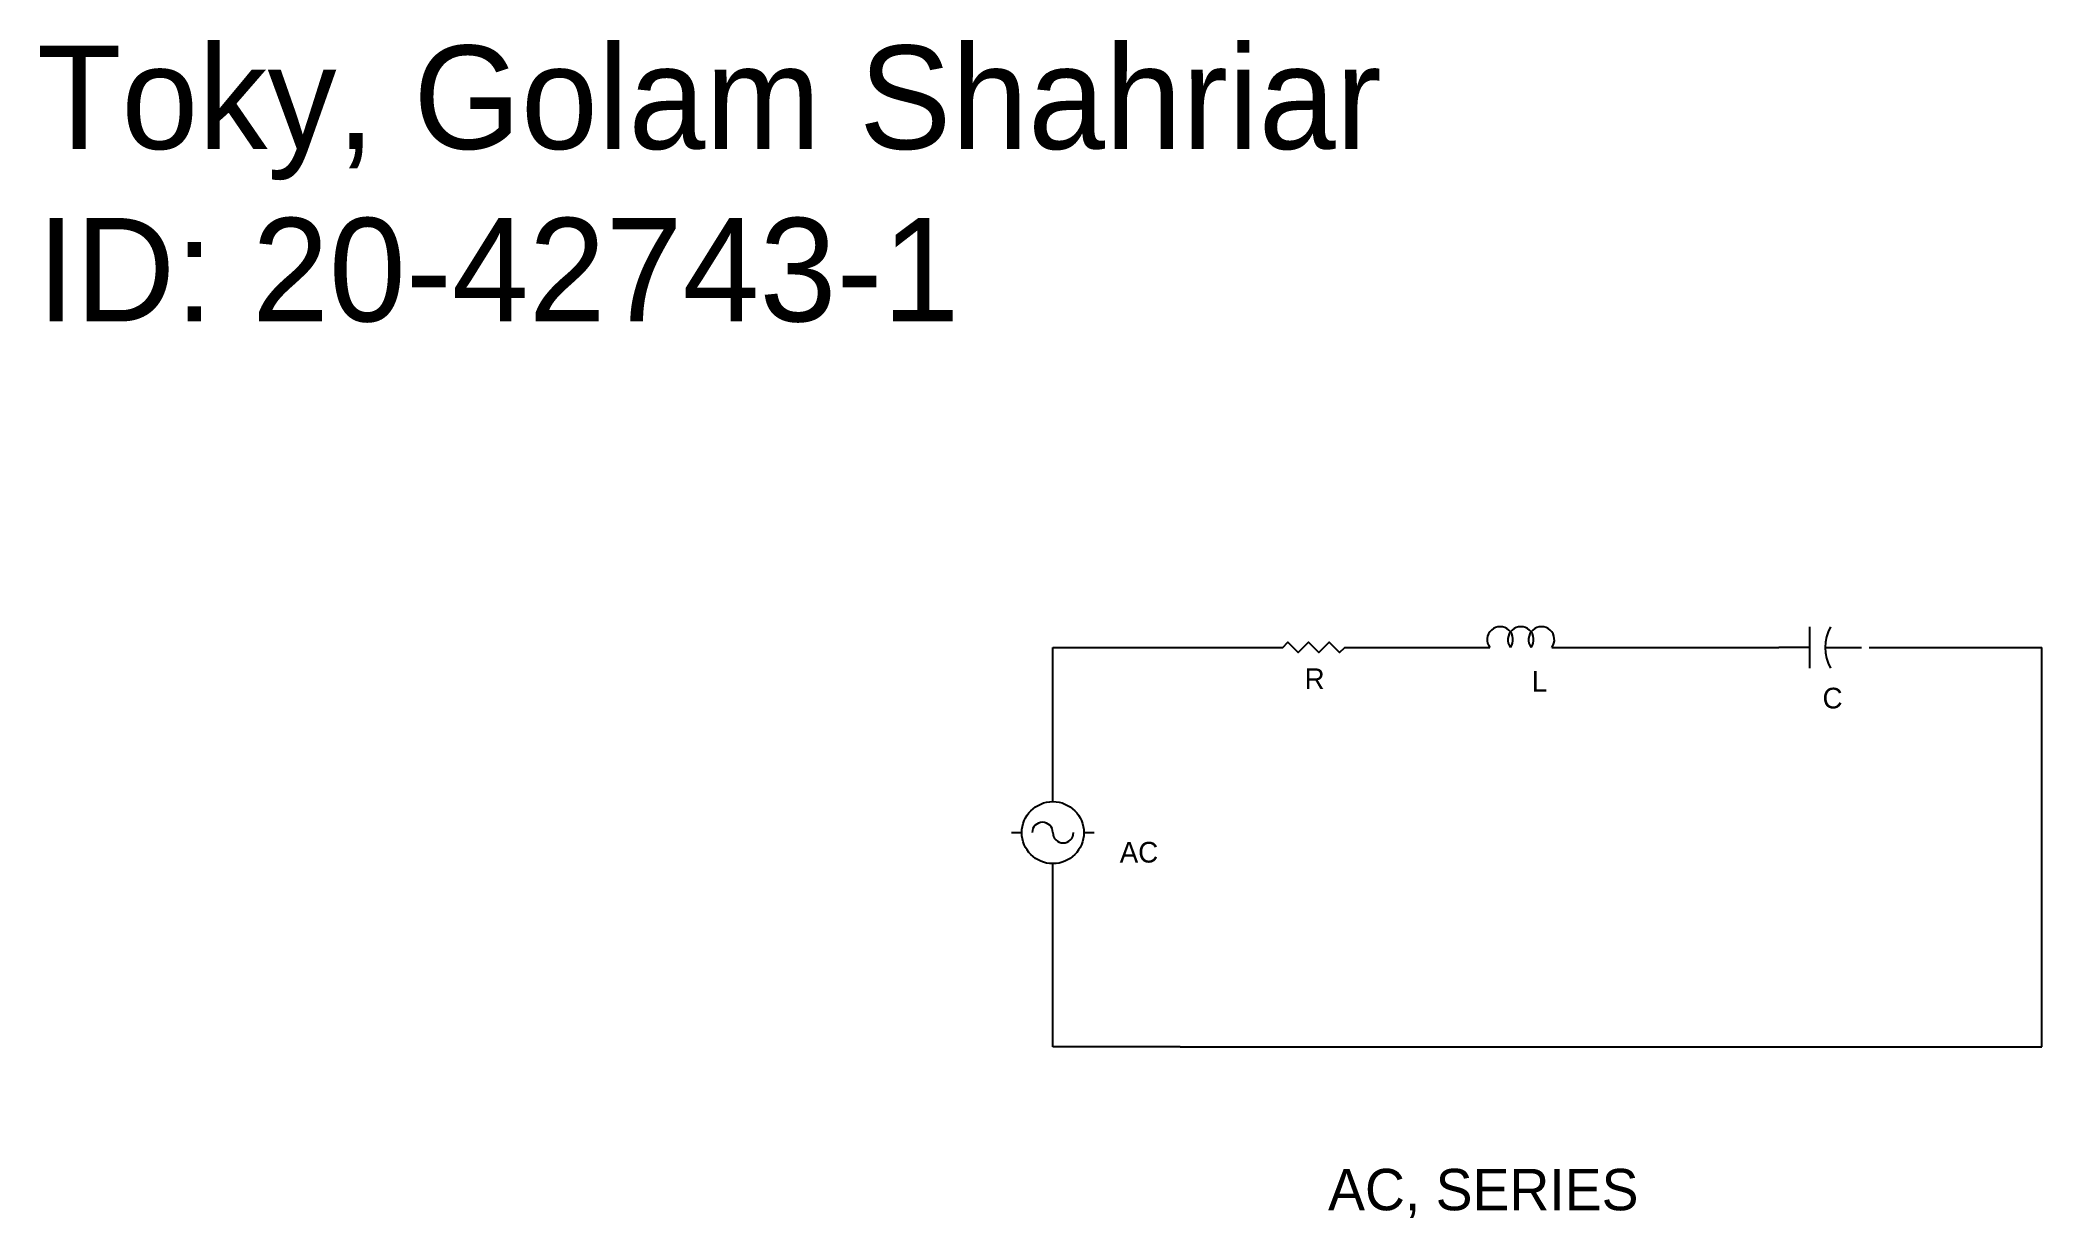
# Model space of a CAD drawing. Header units: inches. Extents: x -8.9 to 87.9, y 12.2 to 69.1.
import ezdxf

# ---------------------------------------------------------------- set-up
doc = ezdxf.new("R2010")
doc.units = ezdxf.units.IN
doc.header["$MEASUREMENT"] = 0

# ---------------------------------------------------------------- blocks, each defined once
blk = doc.blocks.new('Capacitor')
at = {"color": 7}
for p, q in [((0.15, -0.1), (0.15, 0.1)), ((0.15, 0), (0, 0)), ((0.225, 0), (0.4, 0))]:
    blk.add_line(p, q, dxfattribs=at)
blk.add_arc((0.4375, 0), 0.2125, 151.9275, 208.0725, dxfattribs=at)
blk = doc.blocks.new('Inductor')
at = {"color": 7}
for p, q in [((0, 0), (0.05, 0)), ((0.35, 0), (0.4, 0))]:
    blk.add_line(p, q, dxfattribs=at)
for centre in [(0.1, 0.0375), (0.2, 0.0375), (0.3, 0.0375)]:
    blk.add_arc(centre, 0.0625, 323.1301, 216.8699, dxfattribs=at)
blk = doc.blocks.new('Resistor')
at = {"color": 7}
blk.add_lwpolyline([(0, 0), (0.05, 0), (0.075, 0.025), (0.125, -0.025), (0.175, 0.025), (0.225, -0.025), (0.275, 0.025), (0.325, -0.025), (0.35, 0), (0.4, 0)], dxfattribs=at)
blk = doc.blocks.new('Generator - AC')
at = {"color": 7}
for p, q in [((0, 0), (0.05, 0)), ((0.35, 0), (0.4, 0))]:
    blk.add_line(p, q, dxfattribs=at)
blk.add_circle((0.2, 0), 0.15, dxfattribs=at)
for centre, start, end in [((0.15, 0), 0, 180), ((0.25, 0), 180, 0)]:
    blk.add_arc(centre, 0.05, start, end, dxfattribs=at)

msp = doc.modelspace()

# ---------------------------------------------------------------- linework, layer by layer
for p, q in [((40.026, 32.291), (40.026, 39.745)), ((40.026, 39.745), (50.642, 39.745)), ((54.642, 39.745), (60.652, 39.745)), ((64.652, 39.745), (75.125, 39.745)), ((75.125, 39.745), (75.125, 39.745)), ((79.5, 39.745), (87.853, 39.745)), ((87.853, 20.437), (87.853, 39.745)), ((40.026, 20.437), (40.026, 29.291)), ((46.185, 20.437), (40.026, 20.437)), ((46.185, 20.437), (66.875, 20.437)), ((66.875, 20.437), (87.853, 20.437))]:
    msp.add_line(p, q)

# ---------------------------------------------------------------- block references
at = {"xscale": 10, "yscale": 10, "zscale": 10}
for name, p in [('Inductor', (60.652, 39.745)), ('Capacitor', (75.125, 39.745)), ('Resistor', (50.642, 39.745)), ('Generator - AC', (38.026, 30.791))]:
    msp.add_blockref(name, p, dxfattribs=at)

# ---------------------------------------------------------------- texts
at = {"attachment_point": 1}
for s, insert, char_height, width in [('Toky, Golam Shahriar \\PID: 20-42743-1', (-9.098, 68.841), 5, 152.74311), ('R', (52.201, 38.73), 1, 10.81583), ('L', (63.187, 38.601), 1, 17.77845), ('C', (77.244, 37.795), 1, 10.81583), ('AC', (43.261, 30.344), 1, 10.81583), ('AC, SERIES', (53.334, 14.535), 2, 25.43128)]:
    msp.add_mtext(s, dxfattribs=dict(at, insert=insert, char_height=char_height, width=width))

doc.saveas('drawing.dxf')
